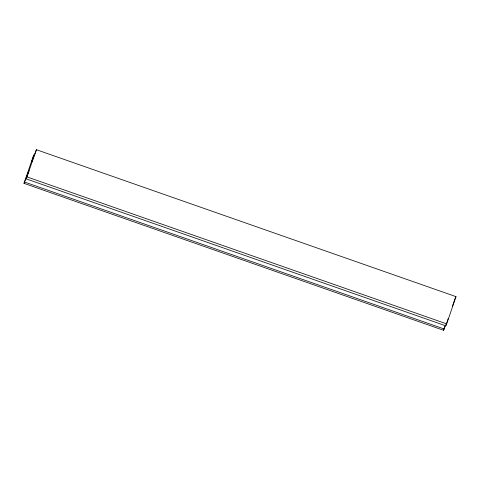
<?xml version="1.0" encoding="UTF-8"?>
<svg xmlns="http://www.w3.org/2000/svg" width="480" height="480" viewBox="0 0 480 480"><rect width="100%" height="100%" fill="white"/><g stroke="black" fill="none" stroke-linecap="round" stroke-linejoin="round"><path stroke-width="0.72" d="M24 183.36L33.324 156.114L33.948 154.836L31.776 161.73L36.444 149.712L456 296.64L446.676 323.886L445.74 325.806L26.184 178.878L28.98 170.706L24 183.36L443.556 330.288L445.644 324.954M26.184 178.878L36.444 149.712M443.556 330.288L444.99 326.094M445.74 325.806L448.302 318.312M452.502 306.054L455.064 298.56M455.376 297.924L456 296.64M27.12 176.958L446.676 323.886M24.624 182.076L444.18 329.004"/></g></svg>
